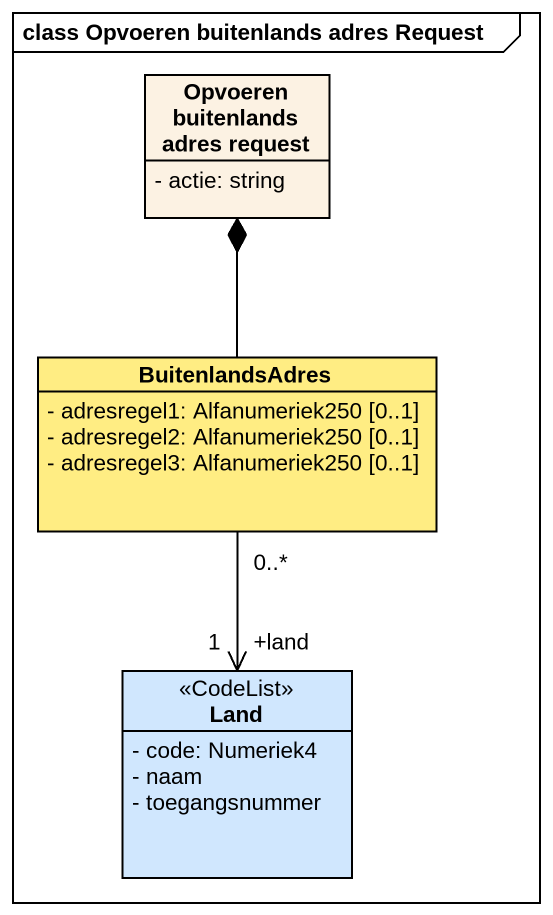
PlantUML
@startuml
mainframe class Opvoeren buitenlands adres Request
hide circle
hide empty members
skinparam classAttributeIconSize 0
class "Opvoeren buitenlands adres request" as Opvoeren_buitenlands_adres {
  - actie: string
}
class BuitenlandsAdres #FFED83 {
  - adresregel1: Alfanumeriek250 [0..1]
  - adresregel2: Alfanumeriek250 [0..1]
  - adresregel3: Alfanumeriek250 [0..1]
}
class Land <<CodeList>> #D0E7FE {
  - code: Numeriek4
  - naam
  - toegangsnummer
}
BuitenlandsAdres -up-* Opvoeren_buitenlands_adres
BuitenlandsAdres "0..*" --> "+land\n1" Land
@enduml
